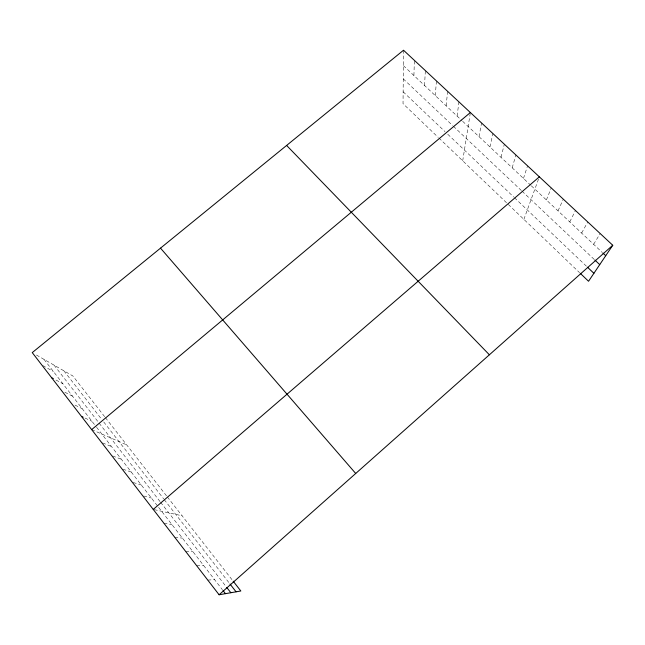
<?xml version="1.0" encoding="UTF-8"?>
<svg xmlns="http://www.w3.org/2000/svg" width="645" height="645" viewBox="0 0 645 645"><rect width="100%" height="100%" fill="white"/><g stroke="black" fill="none" stroke-linecap="round" stroke-linejoin="round"><path stroke-width="0.48" stroke-dasharray="3.23 2.42" d="M403.52 50.229L403.028 103.676L438.165 137.321M413.913 75.513L414.38 60.348M424.547 85.511L425.353 70.579M435.286 95.597L436.439 80.907M446.138 105.788L447.63 91.348M457.095 116.076L458.942 101.886M462.707 160.807L470.213 113.536M479.009 136.667L481.581 122.985M489.958 146.955L492.901 133.539M501.02 157.348L504.334 144.198M512.194 167.837L515.887 154.969M523.482 178.439L527.554 165.846M523.885 219.364L539.002 177.786M546.388 199.958L551.265 187.945M558.014 210.883L563.303 199.168M569.761 221.912L575.469 210.512M581.629 233.063L587.764 221.969M593.618 244.326L600.189 233.555M207.811 580.137L214.519 579.557M196.652 565.673L203.707 565.601M185.615 551.378L193.024 551.798M174.706 537.237L182.446 538.14M163.919 523.256L171.989 524.635M154.187 509.631L182.075 515.774M143.674 496.013L151.406 498.061M133.176 482.508L141.279 484.984M122.889 469.181L131.266 472.043M112.625 455.967L121.349 459.248M102.555 442.922L111.545 446.574M91.671 429.61L126.694 444.881M84.971 418.033L91.937 421.266M74.997 405.125L82.149 408.624M64.855 392.208L72.458 396.111M55.954 380.026L62.879 383.735M42.707 365.546L53.39 371.488M36.451 355.016L72.853 375.962L104.788 416.839M403.375 65.621L461.933 120.631M462.626 121.276L530.601 185.131M531.311 185.8L602.164 252.356M403.254 78.859L452.661 125.581M453.371 126.251L521.362 190.541M522.055 191.194L594.198 259.411M403.133 91.784L444.977 131.604M447.743 134.233L513.743 197.039M514.452 197.717L586.789 266.546M438.882 137.998L579.581 272.682M105.385 417.613L166.765 496.174M167.353 496.924L232.571 580.403M63.863 370.794L101.394 418.96M103.724 421.951L163.637 498.843M164.233 499.617L229.394 583.249M54.075 365.159L160.008 501.536M160.597 502.286L226.129 586.652M44.005 359.362L96.016 426.522M96.597 427.28L158.033 506.615M158.63 507.389L222.412 589.748"/><path stroke-width="0.97" d="M233.159 581.161L240.835 590.989L219.098 594.771L32.25 352.605L403.52 50.229L612.75 245.261L588.546 281.26L580.274 273.335M219.098 594.771L612.75 245.261M153.252 509.429L539.349 176.843M91.671 429.61L470.374 112.544M81.488 416.42L83.229 417.226M51.624 377.712L53.358 378.639M602.881 253.025L605.728 255.702M594.892 260.064L599.721 264.635M587.498 267.224L593.892 273.311M286.614 145.439L489.386 354.79M160.508 248.14L355.717 473.478M229.999 584.023L236.07 591.82M226.718 587.41L230.845 592.723M223.017 590.53L225.444 593.666"/></g></svg>
